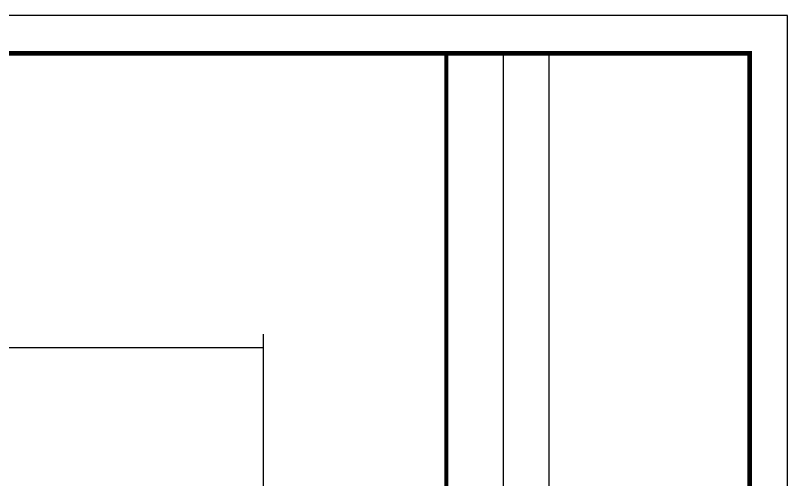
# Model space of a CAD drawing. Extents: x -1348811 to 123514, y -640545 to 749356.
# Drawn here: x -693938 to -683754, y 199064 to 205187 of the extents above; entities that cross this region are included whole.
import ezdxf

# ---------------------------------------------------------------- set-up
doc = ezdxf.new("R2010")
doc.units = 0
doc.header["$LTSCALE"] = 10
doc.header["$MEASUREMENT"] = 0
doc.layers.get('0').update_dxf_attribs({"linetype": 'CONTINUOUS'})
doc.layers.add('STAIR', color=9, linetype='CONTINUOUS')
doc.layers.add('图框', color=7, linetype='CONTINUOUS')

# ---------------------------------------------------------------- blocks, each defined once
blk = doc.blocks.new('TJAD_TK_A1')
for p, q in [((1266.38, 940.45), (1266.38, 767.45)), ((1278.38, 940.45), (1278.38, 767.45))]:
    blk.add_line(p, q)
at = {"const_width": 1}
blk.add_lwpolyline([(1251.38, 940.45), (1251.38, 366.45)], dxfattribs=at)
at = {"layer": '图框'}
for p, q in [((1341.38, 950.45), (500.38, 950.45)), ((1341.38, 356.45), (1341.38, 950.45))]:
    blk.add_line(p, q, dxfattribs=at)
at = {"layer": '图框', "const_width": 1.2}
blk.add_lwpolyline([(1331.38, 940.45), (525.38, 940.45), (525.38, 366.45), (1331.38, 366.45)], close=True, dxfattribs=at)
blk = doc.blocks.new('TJAD_图框_A1')
at = {"layer": '图框'}
blk.add_blockref('TJAD_TK_A1', (0, 0), dxfattribs=at)

msp = doc.modelspace()

# ---------------------------------------------------------------- linework, layer by layer
at = {"layer": 'STAIR'}
for p, q in [((-690672.8, 200981), (-690672.8, 198460.4)), ((-695658.9, 200806.4), (-690672.8, 200806.4))]:
    msp.add_line(p, q, dxfattribs=at)

# ---------------------------------------------------------------- block references
at = {"layer": 'STAIR', "xscale": 50, "yscale": 50, "zscale": 50}
msp.add_blockref('TJAD_图框_A1', (-750823.1, 157664.6), dxfattribs=at)

doc.saveas('drawing.dxf')
